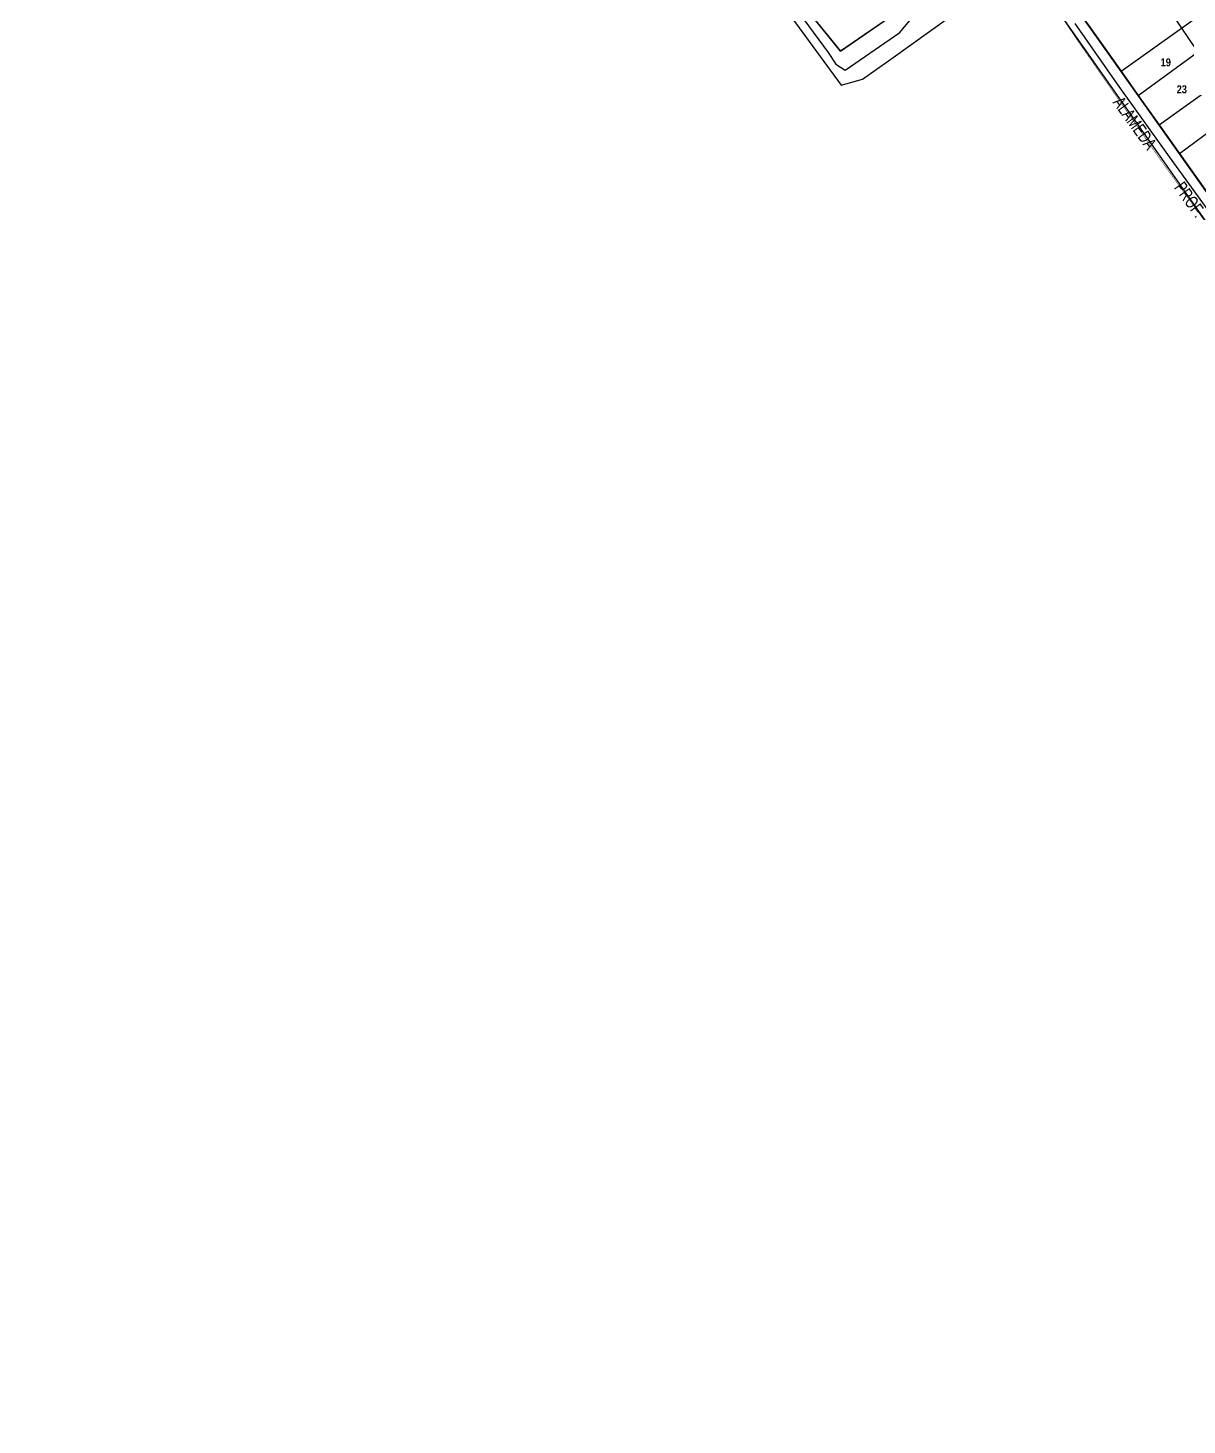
# Model space of a CAD drawing. Extents: x 206155 to 208014, y 4847439 to 4850017.
# Drawn here: x 206932.2 to 207294.4, y 4847465.2 to 4847901.7 of the extents above; entities that cross this region are included whole.
import ezdxf
from ezdxf.enums import TextEntityAlignment as Align

# ---------------------------------------------------------------- set-up
doc = ezdxf.new("R2010")
doc.units = 0
doc.header["$LTSCALE"] = 1.5
doc.header["$MEASUREMENT"] = 0
for name, color, linetype in [('CD-MALHA-LOTES', 40, 'CONTINUOUS'), ('LM-LIM-SETOR-FISCAL', 7, 'CONTINUOUS'), ('RU-QUADRAS', 6, 'CONTINUOUS'), ('SV-EIXO-RUA-N-PAV', 6, 'CONTINUOUS'), ('SV-EIXO-RUA-PAV', 20, 'CONTINUOUS'), ('SV-RUA-NAO-PAV-S-GUIA-C-GUIA', 7, 'CONTINUOUS'), ('SV-RUA-PAVIM-S-GUIA-C-GUIA', 7, 'CONTINUOUS'), ('SV-TXT-RUA-N-PAV-S-GUIA-C-GUIA', 7, 'CONTINUOUS'), ('Th_NmrPort', 7, 'CONTINUOUS')]:
    doc.layers.add(name, color=color, linetype=linetype)
doc.styles.add('3389-11-2D_TXT$0$ARIAL', font='ARIAL.TTF')
doc.styles.get("Standard").update_dxf_attribs({"font": 'swisscbo.ttf'})
doc.linetypes.add('Limite', pattern='A,20,-3,[130,ltypeshp.shx,S=6.35,R=0,X=0,Y=0],-3,20', length=46)

msp = doc.modelspace()

# ---------------------------------------------------------------- linework, layer by layer
at = {"layer": 'CD-MALHA-LOTES', "linetype": 'Continuous'}
for p, q in [((207164.98, 4847920.57), (207186.08, 4847894.43)), ((207292.68, 4847901.69), (207311.06, 4847914.86)), ((207186.08, 4847894.43), (207205.62, 4847907.87)), ((207287.4, 4847909.68), (207292.68, 4847901.69)), ((207273.8, 4847888.16), (207292.68, 4847901.69)), ((207292.68, 4847901.69), (207296.99, 4847895.19)), ((207279.13, 4847880.65), (207297.7, 4847894.11)), ((207273.8, 4847888.16), (207279.13, 4847880.65)), ((207285.66, 4847871.45), (207304, 4847884.59)), ((207279.13, 4847880.65), (207285.66, 4847871.45)), ((207292.04, 4847862.46), (207309.88, 4847875.71)), ((207285.66, 4847871.45), (207292.04, 4847862.46)), ((207292.04, 4847862.46), (207303.24, 4847846.68))]:
    msp.add_line(p, q, dxfattribs=at)
at = {"layer": 'CD-MALHA-LOTES', "linetype": 'Continuous', "flags": 128}
msp.add_lwpolyline([(207253.32, 4847927.14), (207248.67, 4847923.58), (207273.8, 4847888.16)], dxfattribs=at)
at = {"layer": 'LM-LIM-SETOR-FISCAL', "linetype": 'Limite', "ltscale": 0.1, "const_width": 0.13, "flags": 128}
msp.add_lwpolyline([(207693.53, 4847579.56), (207661.03, 4847549.31), (207612.7, 4847504.12), (207608.58, 4847500.27), (207585.3, 4847478.55), (207576.34, 4847469.74), (207571.87, 4847465.34), (207556.36, 4847486.66), (207540.14, 4847507.78), (207531.85, 4847519.47), (207511.91, 4847545.61), (207506.17, 4847553.18), (207498.88, 4847562.81), (207463.75, 4847610.71), (207457.67, 4847619.01), (207440.44, 4847642.51), (207431.06, 4847656.73), (207427.79, 4847661.69), (207410.24, 4847685.38), (207400.06, 4847698.96), (207390.62, 4847713.26), (207368.81, 4847743.14), (207367.63, 4847745.51), (207365.1, 4847750.55), (207350.49, 4847771.92), (207340.01, 4847785.42), (207333.8, 4847793.43), (207328.91, 4847799.72), (207315.6, 4847819.35), (207310.76, 4847826.26), (207285.87, 4847860.83), (207260.72, 4847896.98), (207248.23, 4847915.4), (207242.67, 4847921.29), (207202.51, 4847892.47), (207193.03, 4847885.67), (207186.34, 4847883.83), (207169.47, 4847906.92), (207159.13, 4847921.36), (207145.03, 4847940.16), (207134.22, 4847955.66), (207130.37, 4847960.22), (207126.09, 4847965.9), (207111.59, 4847986.15), (207100.06, 4848001.48), (207090.77, 4848014.03), (207087.01, 4848019.05), (207075.04, 4848034.33), (207069.37, 4848045.04), (207069.26, 4848049.8), (207069.11, 4848053.33), (207066.5, 4848058.01), (207060.87, 4848065.4), (207031.95, 4848105.77), (207020.41, 4848120.82), (207005.92, 4848142.54), (206995.35, 4848155.22), (206982.67, 4848172.12), (206959.42, 4848202.77), (206955.58, 4848209.27), (206948.97, 4848217), (206956.28, 4848221.98), (206974.04, 4848236.91), (207015.88, 4848269.11), (207005.71, 4848281.99), (206987.16, 4848307.84), (206966.87, 4848336.83), (206960.49, 4848346.74), (207051.18, 4848413.73), (207093.59, 4848446.09), (207106.7, 4848455.88), (207140.72, 4848483.45), (207169.66, 4848504.88), (207261.26, 4848571.24), (207250.42, 4848586.92), (207233.64, 4848611.27), (207214.13, 4848640.25), (207199.66, 4848661.86), (207162.16, 4848719.72), (207148.67, 4848740.27), (207138.58, 4848756.16), (207114.21, 4848785.08), (207108.98, 4848791.97), (207099.68, 4848804.07), (207089.04, 4848833.89), (207075.28, 4848852.41), (207054.15, 4848879.42), (207034.07, 4848905.39), (207008.79, 4848936.89), (207002.49, 4848944.75), (206978.67, 4848976.02), (206968.98, 4848989.87), (206958.44, 4849004.76), (206966.26, 4849011.39), (206981.71, 4849023.09), (207002.58, 4849038.25), (207026.18, 4849059.14), (207039.09, 4849069.24), (207048.4, 4849077.1), (207033.93, 4849094.44), (207025.31, 4849104.91), (207019.34, 4849111.98), (206955.53, 4849187.19), (206739.99, 4849438.83), (206628.48, 4849357.79), (206159.3, 4849769.3), (206177.89, 4849842.97), (206311.32, 4849828.25), (206318.97, 4849888.04), (206376.86, 4849879.93), (206422.43, 4850015.06), (206474.48, 4850006.62), (206492.19, 4850011.1), (206819.81, 4849985.62), (206867.89, 4849970.66), (206761.86, 4849758.64), (206955.52, 4849737.17), (206981.38, 4849733.58), (207038.29, 4849725.23), (207070.29, 4849722.03), (207093.76, 4849719.89), (207136.42, 4849713.49), (207187.69, 4849706.67), (207206.03, 4849702.71), (207217.82, 4849703), (207238.05, 4849700.95), (207257.69, 4849697.98), (207277.63, 4849691.43), (207298.76, 4849680.12), (207307.69, 4849672.68), (207325.58, 4849647.34), (207339.6, 4849627.48), (207365.17, 4849591.27), (207375.36, 4849576.96), (207394.56, 4849549.23), (207402.02, 4849538.56), (207409.91, 4849527.9), (207417.58, 4849518.68), (207445.75, 4849483.09), (207461.51, 4849464.09), (207489.49, 4849426.56), (207512.94, 4849401.39), (207520.93, 4849386.71), (207524.83, 4849382.69), (207529.48, 4849377.88), (207540.69, 4849361.49), (207560.95, 4849335.89), (207577.23, 4849307.07), (207583.74, 4849297.42), (207628.15, 4849239.89), (207643.22, 4849219.05), (207658.02, 4849201.49), (207693.22, 4849158.83), (207705.61, 4849141.39), (207712.86, 4849133.84), (207725.65, 4849112.01), (207736.66, 4849084.67), (207739.33, 4849078.11), (207747.93, 4849059.71), (207757.22, 4849040.43), (207775.14, 4849006.28), (207791.99, 4848977.54), (207792.78, 4848975.77), (207795.96, 4848968.62), (207802.2, 4848960.18), (207825.03, 4848930.31), (207842.53, 4848910.15), (207856.41, 4848891.07), (207858.75, 4848886.94), (207866.81, 4848872.74), (207869.94, 4848867.11), (207871.77, 4848863.82), (207879.69, 4848853.91), (207882.92, 4848845.94), (207889.76, 4848830.42), (207897.96, 4848811.56), (207901.5, 4848803.37), (207910.93, 4848782.03), (207925.43, 4848746.58), (207927.76, 4848740.69), (207935.19, 4848724.84), (207938.98, 4848722.35), (207951.29, 4848714.3), (207953.61, 4848706.94), (207955.87, 4848700.21), (207959.42, 4848694.96), (207980.21, 4848656.63), (207983.23, 4848650.23), (207987.97, 4848639.65), (207991.98, 4848624.34), (207992.34, 4848618.14), (207992.71, 4848609.76), (207992.35, 4848598.91), (207989.51, 4848588.21), (207986.21, 4848576.49), (207981.13, 4848552.93), (207979.22, 4848544.32), (207974.12, 4848527.55), (207970.47, 4848512.96), (207968.53, 4848505.21), (207962.87, 4848484.57), (207961.77, 4848475.9), (207962.44, 4848471.73), (207962.76, 4848468.22), (207963.58, 4848460.32), (207965.62, 4848437.71), (207970.3, 4848417.74), (207973.97, 4848405.11), (207979.52, 4848388.8), (207983.37, 4848372.15), (207985.88, 4848361.34), (207994.8, 4848328.69), (207998.94, 4848313.63), (208000.94, 4848308.61), (208001.28, 4848301.24), (208004.29, 4848290.86), (208006.08, 4848286.4), (208007.64, 4848282.49), (208010.65, 4848271.5), (208010.53, 4848262.57), (208009.71, 4848251.17), (208006.89, 4848242.28), (208002.27, 4848228.55), (207997.36, 4848212.8), (207991.07, 4848194.77), (207987.4, 4848183.31), (207984.51, 4848174.56), (207981.76, 4848167.44), (207976.41, 4848152.41), (207973.09, 4848141.61), (207967.4, 4848130.11), (207964.22, 4848121.42), (207961.45, 4848112.84), (207955.63, 4848098.17), (207952.19, 4848088.84), (207947.6, 4848075.6), (207943.28, 4848060.34), (207938.8, 4848047.89), (207935.95, 4848038.31), (207931.75, 4848023.44), (207924.02, 4847983.95), (207922.67, 4847973.36), (207921, 4847963.57), (207920.32, 4847960.19), (207917.77, 4847945.28), (207916.42, 4847941.01), (207910.26, 4847922.04), (207901.41, 4847892.98), (207897.62, 4847878.65), (207892.25, 4847865.58), (207878.3, 4847837.34), (207872.42, 4847829.43), (207870.47, 4847825.73), (207866.98, 4847818.64), (207853.99, 4847795.84), (207843.32, 4847778.24), (207832.06, 4847762.95), (207814.75, 4847736.4), (207805.8, 4847721.97), (207788.79, 4847698.98), (207782.07, 4847685.13), (207771.56, 4847663.44), (207770.16, 4847648.29), (207754.59, 4847638.36), (207743.55, 4847627.73)], close=True, dxfattribs=at)
at = {"layer": 'RU-QUADRAS', "color": 6, "linetype": 'Continuous'}
msp.add_lwpolyline([(207050.69, 4848089.88, -0.011049), (207093.2, 4848121.22, -0.021937), (207108.18, 4848097.91), (207106.54, 4848096.64), (207120.91, 4848079.76), (207122.58, 4848080.91, 0.009998), (207172.08, 4848013.49), (207170.73, 4848012.49), (207181.91, 4847995.56), (207184.06, 4847997.12), (207196.39, 4847980.02), (207198.49, 4847981.48), (207220.98, 4847950.17), (207219.56, 4847949.2), (207235.97, 4847928.75), (207186.08, 4847894.43), (207158.17, 4847929.01), (207159.66, 4847930.08), (207130.01, 4847967.47), (207073.32, 4848046.99), (207078.98, 4848050.88)], format="xyb", close=True, dxfattribs=at)
msp.add_lwpolyline([(207248.67, 4847923.58), (207253.32, 4847927.14), (207252.26, 4847928.73), (207284.49, 4847951.64), (207341.32, 4847872.97), (207341.84, 4847873.42), (207350.99, 4847861.24), (207313.06, 4847832.65)], close=True, dxfattribs=at)
at = {"layer": 'SV-EIXO-RUA-N-PAV'}
for points in [[(207193.03, 4847885.67), (207202.51, 4847892.47), (207242.67, 4847921.29)], [(207242.67, 4847921.29), (207248.23, 4847915.4), (207310.76, 4847826.26), (207315.6, 4847819.35), (207328.91, 4847799.72), (207350.49, 4847771.92), (207365.1, 4847750.55), (207367.63, 4847745.51), (207368.81, 4847743.14), (207390.62, 4847713.26), (207427.79, 4847661.69), (207431.06, 4847656.73), (207440.44, 4847642.51), (207498.88, 4847562.81), (207546.2, 4847500.33), (207571.87, 4847465.34)]]:
    msp.add_lwpolyline(points, dxfattribs=at)
at = {"layer": 'SV-EIXO-RUA-PAV'}
msp.add_line((207186.34, 4847883.83), (207193.03, 4847885.67), dxfattribs=at)
msp.add_lwpolyline([(207130.37, 4847960.22), (207186.34, 4847883.83)], dxfattribs=at)
at = {"layer": 'SV-RUA-NAO-PAV-S-GUIA-C-GUIA', "flags": 128}
for points in [[(207187.59, 4847888.56), (207204.68, 4847900.24), (207212.91, 4847910.19), (207232.5, 4847922.11), (207235.35, 4847925.77), (207236.16, 4847930.03), (207234.68, 4847934.61), (207229.01, 4847943.79), (207217.94, 4847960.22)], [(207320.14, 4847910.49), (207328.44, 4847901.28), (207335.03, 4847890.37), (207343.32, 4847878.55), (207350.67, 4847866.3), (207351.58, 4847862.83), (207351.78, 4847862.04), (207351.86, 4847860.38), (207349.96, 4847858.16), (207330.22, 4847843.4), (207319.77, 4847835.34), (207315.05, 4847831.65), (207312.98, 4847830.48), (207310.81, 4847830.63), (207305.42, 4847838.75), (207288.9, 4847861.42), (207288.35, 4847862.2), (207272.71, 4847884.1), (207259.41, 4847903.05)]]:
    msp.add_lwpolyline(points, dxfattribs=at)
at = {"layer": 'SV-RUA-PAVIM-S-GUIA-C-GUIA', "flags": 128}
msp.add_lwpolyline([(207133.04, 4847960.22), (207145.36, 4847943.27), (207153.29, 4847934.8), (207165.61, 4847916.69), (207182.2, 4847894.01), (207184.68, 4847890.4), (207187.59, 4847888.56)], dxfattribs=at)

# ---------------------------------------------------------------- texts
at = {"layer": 'SV-TXT-RUA-N-PAV-S-GUIA-C-GUIA', "style": '3389-11-2D_TXT$0$ARIAL', "width": 0.7}
msp.add_text('ALAMEDA             PROF.', height=4, rotation=305.7106, dxfattribs=at).set_placement((207271.03, 4847878.42))
at = {"layer": 'Th_NmrPort', "color": 1}
for s, p in [('19', (207286.16, 4847890.97)), ('23', (207291.17, 4847882.54))]:
    msp.add_text(s, height=2.5, dxfattribs=at).set_placement(p, align=Align.MIDDLE_LEFT)

doc.saveas('drawing.dxf')
